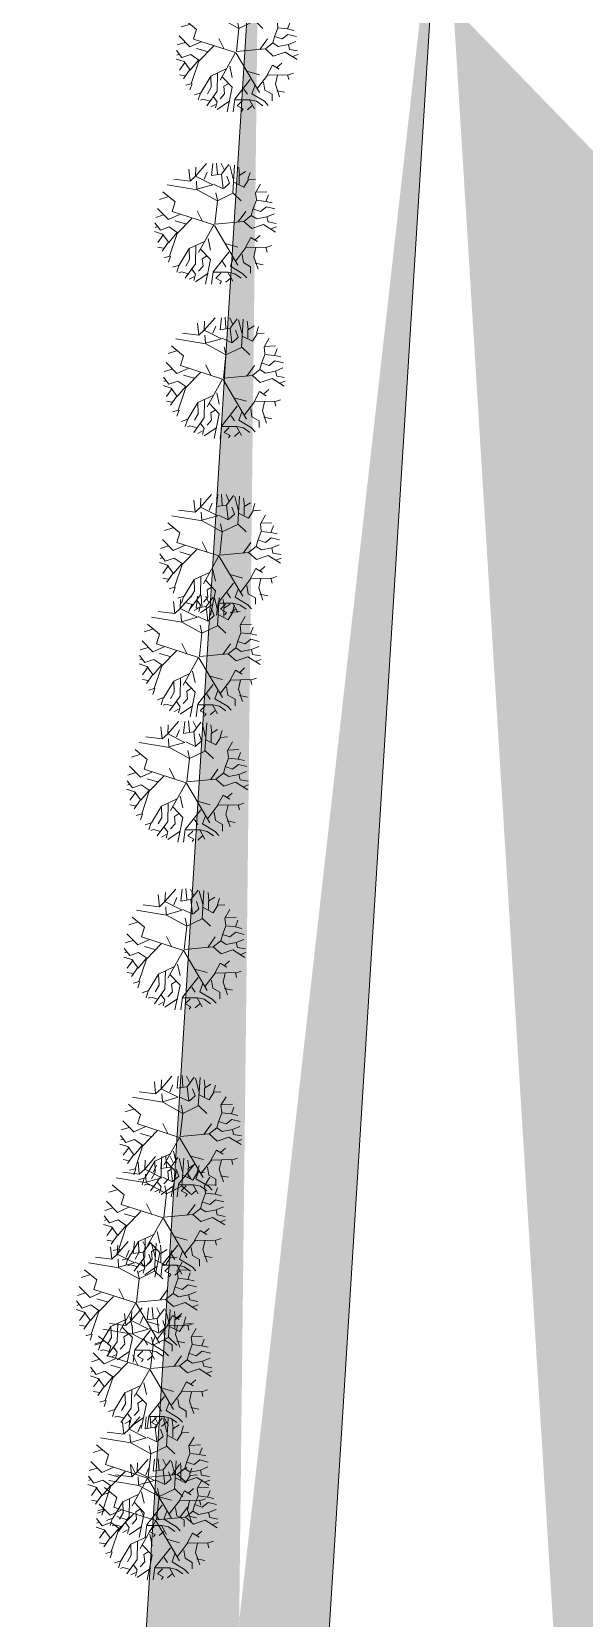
# Model space of a CAD drawing. Extents: x 4380 to 4772, y -521 to -208.
# Drawn here: x 4528.61 to 4537.68, y -331.89 to -305.82 of the extents above; entities that cross this region are included whole.
import ezdxf

# ---------------------------------------------------------------- set-up
doc = ezdxf.new("R2010")
doc.units = 0
doc.header["$LTSCALE"] = 40
doc.header["$MEASUREMENT"] = 0
for name, color, linetype, lineweight in [('Paved Area', 53, 'CONTINUOUS', 9), ('ROAD', 7, 'CONTINUOUS', 5), ('TR', 92, 'CONTINUOUS', 5)]:
    doc.layers.add(name, color=color, linetype=linetype, lineweight=lineweight)

# ---------------------------------------------------------------- blocks, each defined once
blk = doc.blocks.new('SHRUB4')
at = {"layer": 'TR'}
for p, q in [((-0.0414, 0.0723), (-0.0435, 0.0921)), ((-0.0325, 0.0806), (-0.0414, 0.0723)), ((-0.0325, 0.0806), (-0.0146, 0.1012)), ((-0.0325, 0.0806), (-0.0318, 0.0954)), ((-0.0042, 0.0665), (-0.0325, 0.0806)), ((-0.0181, 0.0756), (-0.0132, 0.0872)), ((-0.0063, 0.0815), (-0.0042, 0.1012)), ((0.0095, 0.0839), (-0.0063, 0.0815)), ((0.0033, 0.0839), (0.0019, 0.1021)), ((0.0143, 0.0913), (0.0095, 0.1012)), ((0.0102, 0.0839), (0.0219, 0.0996)), ((0.0129, 0.0599), (0.0102, 0.0839)), ((0.0233, 0.069), (0.0191, 0.0806)), ((0.0295, 0.0764), (0.0239, 0.0979)), ((0.0287, 0.0524), (0.0316, 0.0988)), ((0.0398, 0.0822), (0.0384, 0.0954)), ((0.0391, 0.0815), (0.0495, 0.088)), ((0.0391, 0.0674), (0.0391, 0.0815)), ((0.0536, 0.0756), (0.057, 0.0864)), ((-0.0662, 0.0384), (-0.0862, 0.0549)), ((-0.0298, 0.0582), (-0.0793, 0.0665)), ((-0.0414, 0.0723), (-0.0683, 0.0756)), ((-0.0304, 0.0599), (-0.0312, 0.0723)), ((-0.0304, 0.0591), (-0.0042, 0.0665)), ((0.0033, 0.0401), (-0.0298, 0.0582)), ((-0.0029, 0.0674), (0.0129, 0.0599)), ((0.0033, 0.0409), (0.0006, 0.0533)), ((0.0033, 0.0401), (0.0287, 0.0524)), ((0.0143, 0.0607), (0.0233, 0.069)), ((0.0287, 0.0533), (0.0426, 0.0401)), ((0.0302, 0.0707), (0.0467, 0.0624)), ((0.0467, 0.0624), (0.0543, 0.0748)), ((0.0543, 0.0748), (0.0659, 0.0756)), ((0.0659, 0.0533), (0.0742, 0.0674)), ((0.0674, 0.0417), (0.0659, 0.0533)), ((0.0666, 0.0541), (0.0846, 0.0549)), ((-0.0772, 0.0095), (-0.0951, 0.0277)), ((-0.078, 0.0467), (-0.0917, 0.0425)), ((-0.0711, 0.0227), (-0.0662, 0.0384)), ((-0.0009, 0.0019), (0.0033, 0.0401)), ((0.0618, 0.026), (0.0674, 0.0409)), ((0.0618, 0.0268), (0.0742, 0.0227)), ((0.0674, 0.0409), (0.0832, 0.0392)), ((0.0742, 0.0227), (0.0838, 0.0302)), ((0.0832, 0.0392), (0.0873, 0.05)), ((0.0832, 0.0392), (0.0936, 0.0367)), ((0.0838, 0.0302), (0.0976, 0.0268)), ((-0.0903, -0.0079), (-0.0993, 0.0037)), ((-0.0849, 0.0169), (-0.098, 0.0128)), ((-0.0587, 0.0178), (-0.0772, 0.0095)), ((-0.0022, 0.0004), (-0.0711, 0.0226)), ((-0.0491, 0.002), (-0.0662, 0.007)), ((-0.0387, 0.0111), (-0.0628, -0.0137)), ((-0.0215, 0.007), (-0.0298, 0.0235)), ((-0.0022, 0.0004), (-0.0277, -0.0451)), ((-0.0009, 0.0019), (0.0467, 0.0062)), ((0.0377, 0.0053), (0.0501, 0.0227)), ((0.0467, 0.0062), (0.0591, 0.0161)), ((0.0467, 0.0062), (0.0597, -0.0054)), ((0.0591, 0.0161), (0.0618, 0.026)), ((0.0591, 0.0161), (0.068, 0.0103)), ((0.0597, -0.0054), (0.079, 0.0012)), ((0.068, 0.0103), (0.0846, 0.0136)), ((0.079, 0.0012), (0.099, -0.0112)), ((0.0846, 0.0136), (0.0969, 0.0186)), ((0.0846, 0.0136), (0.0866, 0.0053)), ((0.0866, 0.0053), (0.0997, 0.0029)), ((-0.0869, -0.0145), (-0.1, -0.0104)), ((-0.0951, -0.0021), (-0.0986, -0.0037)), ((-0.0849, -0.0153), (-0.0945, -0.0285)), ((-0.0759, -0.0029), (-0.0903, -0.0079)), ((-0.0766, -0.0285), (-0.0869, -0.0145)), ((-0.0635, -0.0128), (-0.0766, -0.0285)), ((-0.0628, -0.012), (-0.0759, -0.0029)), ((-0.0628, -0.0137), (-0.0752, -0.0509)), ((-0.0119, -0.022), (-0.0077, -0.0409)), ((-0.0015, -0.0005), (0.0369, -0.0654)), ((0.0495, -0.0368), (0.0584, -0.0203)), ((0.0584, -0.0203), (0.0694, -0.0269)), ((0.0659, -0.0236), (0.0735, -0.0169)), ((0.0915, -0.0062), (0.1004, -0.0029)), ((-0.0849, -0.0377), (-0.0945, -0.036)), ((-0.0772, -0.0277), (-0.0876, -0.0426)), ((-0.0752, -0.0509), (-0.0841, -0.0534)), ((-0.0738, -0.0509), (-0.0772, -0.0608)), ((-0.0429, -0.0384), (-0.0593, -0.0657)), ((-0.0167, -0.0261), (-0.0429, -0.0384)), ((-0.0429, -0.0384), (-0.0422, -0.0566)), ((-0.0318, -0.0335), (-0.0325, -0.0633)), ((-0.0242, -0.0393), (-0.0077, -0.0566)), ((-0.0146, -0.0509), (-0.0215, -0.055)), ((0.0219, -0.0442), (-0.0036, -0.0765)), ((0.0164, -0.0302), (0.037, -0.036)), ((0.0336, -0.0583), (0.0501, -0.0368)), ((0.0439, -0.0483), (0.046, -0.0615)), ((0.0501, -0.0368), (0.0832, -0.036)), ((0.0666, -0.0368), (0.0632, -0.0517)), ((0.0632, -0.0517), (0.0701, -0.0723)), ((0.0832, -0.0368), (0.0928, -0.0335)), ((0.0832, -0.036), (0.0853, -0.0442)), ((-0.0593, -0.0657), (-0.0697, -0.0691)), ((-0.0601, -0.0666), (-0.0635, -0.0773)), ((-0.0559, -0.0765), (-0.0601, -0.0781)), ((-0.0435, -0.0798), (-0.0559, -0.0765)), ((-0.0325, -0.0633), (-0.0497, -0.0872)), ((-0.0422, -0.0566), (-0.0483, -0.0674)), ((-0.0387, -0.0723), (-0.0325, -0.0806)), ((-0.0202, -0.0674), (-0.0277, -0.0756)), ((-0.0215, -0.055), (-0.0202, -0.0674)), ((-0.0077, -0.0566), (-0.016, -0.0971)), ((-0.0036, -0.0765), (-0.0063, -0.0971)), ((-0.0029, -0.0773), (0.0205, -0.0773)), ((0.0116, -0.0599), (0.0171, -0.0682)), ((0.0205, -0.0773), (0.0287, -0.0922)), ((0.0212, -0.0773), (0.0322, -0.0798)), ((0.0295, -0.0541), (0.0247, -0.0674)), ((0.0247, -0.0674), (0.0453, -0.0798)), ((0.046, -0.0615), (0.0577, -0.0682)), ((0.0577, -0.0682), (0.0577, -0.079)), ((0.0653, -0.0624), (0.0784, -0.0649)), ((-0.0352, -0.0848), (-0.0429, -0.0889)), ((-0.0325, -0.0806), (-0.0352, -0.0906)), ((-0.0119, -0.079), (-0.0325, -0.093)), ((0.0088, -0.079), (0.0006, -0.0872)), ((0.0006, -0.0872), (0.0102, -0.0922)), ((0.0102, -0.0922), (0.0075, -0.0963)), ((0.0247, -0.0872), (0.0171, -0.0938)), ((0.0322, -0.0798), (0.0426, -0.0872)), ((0.0453, -0.0798), (0.0515, -0.0864))]:
    blk.add_line(p, q, dxfattribs=at)

msp = doc.modelspace()

# ---------------------------------------------------------------- hatches: boundary and pattern name
at = {"layer": 'Paved Area'}
h = msp.add_hatch(dxfattribs=at)
h.set_pattern_fill('HONEY', color=256, scale=4, angle=-88.64135, style=0)
h.set_pattern_definition([(271.358645, (-1007.24465, -2072.89975), (0.450673922, -0.739522153), [0.5, -1]), (31.358645, (-1007.24465, -2072.89975), (0.41510801, 0.76005614), [0.5, -1]), (331.358645, (-1007.24465, -2072.89975), (0.865781932, 0.02053399), [-1, 0.5])])
edge = h.paths.add_edge_path()
edge.add_line((4601.24, -376.1384), (4539.7291, -373.4985))
edge.add_line((4601.2326, -373.1353), (4541.0422, -370.552))
edge.add_line((4601.2326, -373.1353), (4601.24, -376.1384))
edge.add_line((4531.6844, -361.0021), (4541.0422, -370.552))
edge.add_line((4528.607, -362.1479), (4539.7291, -373.4985))
edge.add_line((4535.346, -302.3906), (4531.6844, -361.0021))
edge.add_line((4532.3519, -302.2036), (4528.607, -362.1479))
edge.add_line((4535.346, -302.3906), (4532.356, -302.1378))

# ---------------------------------------------------------------- linework, layer by layer
at = {"layer": 'ROAD'}
for p, q in [((4532.3519, -302.2036), (4528.607, -362.1479)), ((4535.346, -302.3906), (4531.6844, -361.0021))]:
    msp.add_line(p, q, dxfattribs=at)

# ---------------------------------------------------------------- block references
at = {"layer": 'TR', "xscale": 10, "yscale": 10, "zscale": 10}
for p in [(4531.9774, -306.1648), (4531.6227, -308.9986), (4531.7641, -311.5307), (4531.7031, -314.4384), (4531.3691, -316.1049), (4531.1651, -318.1635), (4531.1199, -320.92), (4531.0562, -323.994), (4530.7879, -325.3156), (4530.3369, -326.713), (4530.5669, -327.8031), (4530.531, -329.5906), (4530.6646, -330.2902)]:
    msp.add_blockref('SHRUB4', p, dxfattribs=at)

doc.saveas('drawing.dxf')
